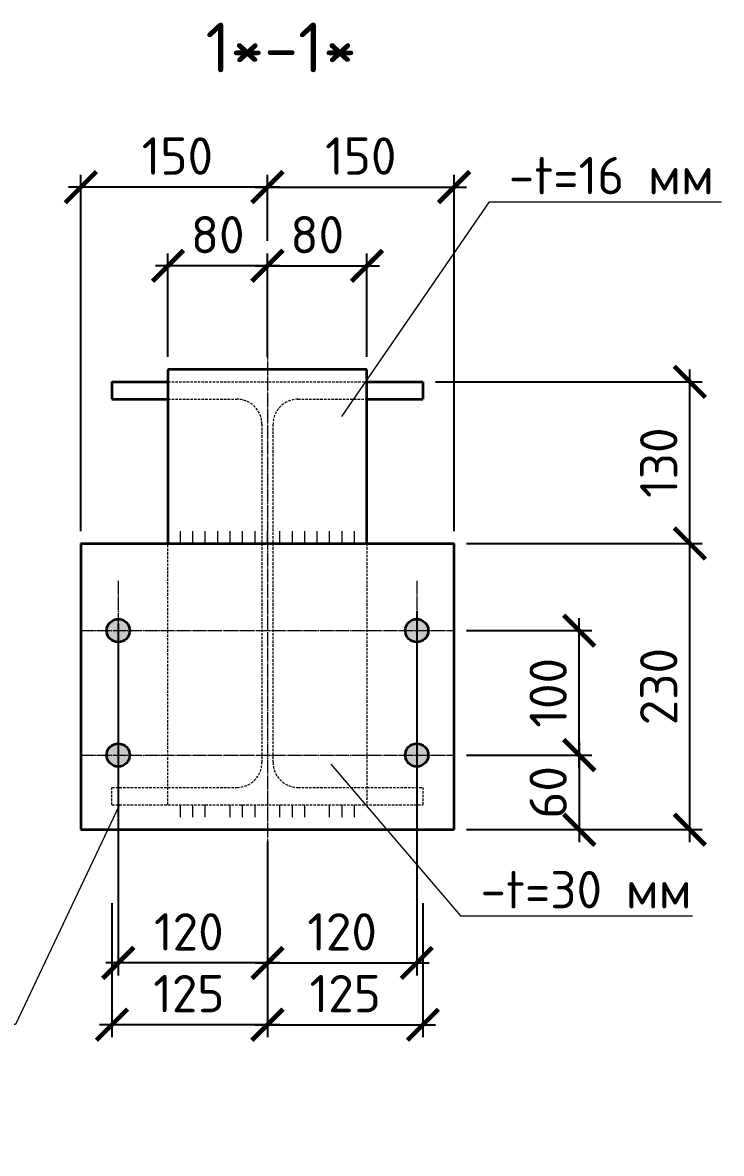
# Model space of a CAD drawing. Header units: millimetres. Extents: x -25910 to 49740, y -35080 to 0.
# Drawn here: x 16398 to 16959, y -13510 to -12601 of the extents above; entities that cross this region are included whole.
import ezdxf
from ezdxf import colors
from ezdxf.entities.mleader import LeaderData, LeaderLine
from ezdxf.math import Vec2, Vec3

# ---------------------------------------------------------------- set-up
doc = ezdxf.new("R2010")
doc.units = ezdxf.units.MM
doc.linetypes.add('JIS_02_2.0', pattern=[3, 2, -1])
doc.linetypes.add('JIS_08_11', pattern=[12.8, 11, -0.6, 0.6, -0.6])
for name, color, linetype, lineweight in [('НАДПИСИ', 11, 'Continuous', 13), ('ОСЕВАЯ', 50, 'JIS_08_11', 13), ('ОСНОВНАЯ', 213, 'Continuous', 35), ('ШТРИХОВАЯ', 84, 'JIS_02_2.0', 13)]:
    doc.layers.add(name, color=color, linetype=linetype, lineweight=lineweight)
doc.styles.add('_ОСК', font='isocpeur.ttf', dxfattribs={"height": 3})
doc.styles.add('ОСК', font='isocpeur.ttf')
doc.dimstyles.new('_ОСК', dxfattribs={"dimscale": 25, "dimtxt": 3, "dimasz": 2.5, "dimexe": 1, "dimexo": 1, "dimgap": 1, "dimtad": 3, "dimdec": 0, "dimzin": 1, "dimdsep": 46, "dimtxsty": '_ОСК', "dimblk": 'ARCHTICK', "dimcen": 2, "dimdle": 1, "dimclrt": 256, "dimadec": 0, "dimazin": 0, "dimtfac": 1, "dimtdec": 0, "dimtmove": 1, "dimatfit": 3, "dimfxl": 1, "dimtvp": 2.25, "dimtfill": 1, "dimtolj": 1, "dimtzin": 1, "dimarcsym": 0})

# ---------------------------------------------------------------- blocks, each defined once
blk = doc.blocks.new('_None')
blk = doc.blocks.new('_ArchTick')
at = {"color": 0, "linetype": 'ByBlock', "const_width": 0.15}
blk.add_lwpolyline([(-0.5, -0.5), (0.5, 0.5)], dxfattribs=at)
blk = doc.blocks.new('*D340')
at = {"layer": 'Defpoints', "color": 0, "transparency": 16777216}
for p in [(16469.4, -13298.47), (16594.4, -13298.47), (16469.4, -13406.14)]:
    blk.add_point(p, dxfattribs=at)
at = {"layer": 'НАДПИСИ', "color": 0, "lineweight": -2, "transparency": 16777216}
for p, q in [((16469.4, -13308.47), (16469.4, -13416.14)), ((16594.4, -13308.47), (16594.4, -13416.14)), ((16604.4, -13406.14), (16459.4, -13406.14))]:
    blk.add_line(p, q, dxfattribs=at)
at = {"layer": 'НАДПИСИ', "color": 0, "lineweight": -2, "transparency": 16777216, "xscale": 25, "yscale": 25, "zscale": 25, "rotation": 180}
blk.add_blockref('_ArchTick', (16469.4, -13406.14), dxfattribs=at)
at = {"layer": 'НАДПИСИ', "color": 0, "lineweight": -2, "transparency": 16777216, "xscale": 25, "yscale": 25, "zscale": 25}
blk.add_blockref('_ArchTick', (16594.4, -13406.14), dxfattribs=at)
at = {"layer": 'НАДПИСИ', "transparency": 16777216, "insert": (16531.19, -13381.14), "char_height": 30, "attachment_point": 5, "style": '_ОСК', "bg_fill": 3, "box_fill_scale": 1.1, "bg_fill_color": 256, "bg_fill_true_color": 13158600, "bg_fill_transparency": 0}
blk.add_mtext('\\A1;125', dxfattribs=at)
blk = doc.blocks.new('*D341')
at = {"layer": 'Defpoints', "color": 0, "transparency": 16777216}
for p in [(16594.4, -13298.47), (16719.4, -13298.47), (16719.4, -13406.14)]:
    blk.add_point(p, dxfattribs=at)
at = {"layer": 'НАДПИСИ', "color": 0, "lineweight": -2, "transparency": 16777216}
for p, q in [((16594.4, -13308.47), (16594.4, -13416.14)), ((16719.4, -13308.47), (16719.4, -13416.14)), ((16584.4, -13406.14), (16729.4, -13406.14))]:
    blk.add_line(p, q, dxfattribs=at)
at = {"layer": 'НАДПИСИ', "color": 0, "lineweight": -2, "transparency": 16777216, "xscale": 25, "yscale": 25, "zscale": 25, "rotation": 180}
blk.add_blockref('_ArchTick', (16594.4, -13406.14), dxfattribs=at)
at = {"layer": 'НАДПИСИ', "color": 0, "lineweight": -2, "transparency": 16777216, "xscale": 25, "yscale": 25, "zscale": 25}
blk.add_blockref('_ArchTick', (16719.4, -13406.14), dxfattribs=at)
at = {"layer": 'НАДПИСИ', "transparency": 16777216, "insert": (16656.9, -13381.14), "char_height": 30, "attachment_point": 5, "style": '_ОСК', "bg_fill": 3, "box_fill_scale": 1.1, "bg_fill_color": 256, "bg_fill_true_color": 13158600, "bg_fill_transparency": 0}
blk.add_mtext('\\A1;125', dxfattribs=at)
blk = doc.blocks.new('*D342')
at = {"layer": 'Defpoints', "color": 0, "transparency": 16777216}
for p in [(16514.4, -12796.09), (16514.4, -12879.34), (16594.4, -12879.34)]:
    blk.add_point(p, dxfattribs=at)
at = {"layer": 'НАДПИСИ', "color": 0, "lineweight": -2, "transparency": 16777216}
for p, q in [((16514.4, -12869.34), (16514.4, -12786.09)), ((16594.4, -12869.34), (16594.4, -12786.09)), ((16604.4, -12796.09), (16504.4, -12796.09))]:
    blk.add_line(p, q, dxfattribs=at)
at = {"layer": 'НАДПИСИ', "transparency": 16777216, "insert": (16554.4, -12771.09), "char_height": 30, "attachment_point": 5, "style": '_ОСК', "bg_fill": 3, "box_fill_scale": 1.1, "bg_fill_color": 256, "bg_fill_true_color": 13158600, "bg_fill_transparency": 0}
blk.add_mtext('\\A1;80', dxfattribs=at)
at = {"layer": 'НАДПИСИ', "color": 0, "lineweight": -2, "transparency": 16777216, "xscale": 25, "yscale": 25, "zscale": 25, "rotation": 180}
blk.add_blockref('_ArchTick', (16514.4, -12796.09), dxfattribs=at)
at = {"layer": 'НАДПИСИ', "color": 0, "lineweight": -2, "transparency": 16777216, "xscale": 25, "yscale": 25, "zscale": 25}
blk.add_blockref('_ArchTick', (16594.4, -12796.09), dxfattribs=at)
blk = doc.blocks.new('*D343')
at = {"layer": 'Defpoints', "color": 0, "transparency": 16777216}
for p in [(16674.4, -12796.09), (16594.4, -12879.34), (16674.4, -12879.34)]:
    blk.add_point(p, dxfattribs=at)
at = {"layer": 'НАДПИСИ', "color": 0, "lineweight": -2, "transparency": 16777216}
for p, q in [((16594.4, -12869.34), (16594.4, -12786.09)), ((16674.4, -12869.34), (16674.4, -12786.09)), ((16584.4, -12796.09), (16684.4, -12796.09))]:
    blk.add_line(p, q, dxfattribs=at)
at = {"layer": 'НАДПИСИ', "color": 0, "lineweight": -2, "transparency": 16777216, "xscale": 25, "yscale": 25, "zscale": 25, "rotation": 180}
blk.add_blockref('_ArchTick', (16594.4, -12796.09), dxfattribs=at)
at = {"layer": 'НАДПИСИ', "color": 0, "lineweight": -2, "transparency": 16777216, "xscale": 25, "yscale": 25, "zscale": 25}
blk.add_blockref('_ArchTick', (16674.4, -12796.09), dxfattribs=at)
at = {"layer": 'НАДПИСИ', "transparency": 16777216, "insert": (16634.4, -12771.09), "char_height": 30, "attachment_point": 5, "style": '_ОСК', "bg_fill": 3, "box_fill_scale": 1.1, "bg_fill_color": 256, "bg_fill_true_color": 13158600, "bg_fill_transparency": 0}
blk.add_mtext('\\A1;80', dxfattribs=at)
blk = doc.blocks.new('*D366')
at = {"layer": 'Defpoints', "color": 0, "transparency": 16777216}
for p in [(16444.4, -12732.83), (16594.4, -12786.09), (16444.4, -13019.34)]:
    blk.add_point(p, dxfattribs=at)
at = {"layer": 'НАДПИСИ', "color": 0, "lineweight": -2, "transparency": 16777216}
for p, q in [((16444.4, -13009.34), (16444.4, -12722.83)), ((16594.4, -12776.09), (16594.4, -12722.83)), ((16604.4, -12732.83), (16434.4, -12732.83))]:
    blk.add_line(p, q, dxfattribs=at)
at = {"layer": 'НАДПИСИ', "color": 0, "lineweight": -2, "transparency": 16777216, "xscale": 25, "yscale": 25, "zscale": 25, "rotation": 180}
blk.add_blockref('_ArchTick', (16444.4, -12732.83), dxfattribs=at)
at = {"layer": 'НАДПИСИ', "color": 0, "lineweight": -2, "transparency": 16777216, "xscale": 25, "yscale": 25, "zscale": 25}
blk.add_blockref('_ArchTick', (16594.4, -12732.83), dxfattribs=at)
at = {"layer": 'НАДПИСИ', "transparency": 16777216, "insert": (16521.98, -12707.83), "char_height": 30, "attachment_point": 5, "style": '_ОСК', "bg_fill": 3, "box_fill_scale": 1.1, "bg_fill_color": 256, "bg_fill_true_color": 13158600, "bg_fill_transparency": 0}
blk.add_mtext('\\A1;150', dxfattribs=at)
blk = doc.blocks.new('*D367')
at = {"layer": 'Defpoints', "color": 0, "transparency": 16777216}
for p in [(16744.4, -12732.83), (16594.4, -12786.09), (16744.4, -13019.34)]:
    blk.add_point(p, dxfattribs=at)
at = {"layer": 'НАДПИСИ', "color": 0, "lineweight": -2, "transparency": 16777216}
for p, q in [((16594.4, -12776.09), (16594.4, -12722.83)), ((16744.4, -13009.34), (16744.4, -12722.83)), ((16584.4, -12732.83), (16754.4, -12732.83))]:
    blk.add_line(p, q, dxfattribs=at)
at = {"layer": 'НАДПИСИ', "color": 0, "lineweight": -2, "transparency": 16777216, "xscale": 25, "yscale": 25, "zscale": 25, "rotation": 180}
blk.add_blockref('_ArchTick', (16594.4, -12732.83), dxfattribs=at)
at = {"layer": 'НАДПИСИ', "color": 0, "lineweight": -2, "transparency": 16777216, "xscale": 25, "yscale": 25, "zscale": 25}
blk.add_blockref('_ArchTick', (16744.4, -12732.83), dxfattribs=at)
at = {"layer": 'НАДПИСИ', "transparency": 16777216, "insert": (16669.4, -12707.83), "char_height": 30, "attachment_point": 5, "style": '_ОСК', "bg_fill": 3, "box_fill_scale": 1.1, "bg_fill_color": 256, "bg_fill_true_color": 13158600, "bg_fill_transparency": 0}
blk.add_mtext('\\A1;150', dxfattribs=at)
blk = doc.blocks.new('*D368')
at = {"layer": 'Defpoints', "color": 0, "transparency": 16777216}
for p in [(16719.4, -12889.34), (16933.96, -12889.34), (16744.4, -13019.34)]:
    blk.add_point(p, dxfattribs=at)
at = {"layer": 'НАДПИСИ', "color": 0, "lineweight": -2, "transparency": 16777216}
for p, q in [((16933.96, -13029.34), (16933.96, -12879.34)), ((16729.4, -12889.34), (16943.96, -12889.34)), ((16754.4, -13019.34), (16943.96, -13019.34))]:
    blk.add_line(p, q, dxfattribs=at)
at = {"layer": 'НАДПИСИ', "color": 0, "lineweight": -2, "transparency": 16777216, "xscale": 25, "yscale": 25, "zscale": 25}
for p, rotation in [((16933.96, -12889.34), 90), ((16933.96, -13019.34), 270)]:
    blk.add_blockref('_ArchTick', p, dxfattribs=dict(at, rotation=rotation))
at = {"layer": 'НАДПИСИ', "transparency": 16777216, "insert": (16908.96, -12954.34), "char_height": 30, "attachment_point": 5, "rotation": 90, "style": '_ОСК', "bg_fill": 3, "box_fill_scale": 1.1, "bg_fill_color": 256, "bg_fill_true_color": 13158600, "bg_fill_transparency": 0}
blk.add_mtext('\\A1;130', dxfattribs=at)
blk = doc.blocks.new('*D369')
at = {"layer": 'Defpoints', "color": 0, "transparency": 16777216}
for p in [(16744.4, -13019.34), (16933.96, -13019.34), (16744.4, -13249.34)]:
    blk.add_point(p, dxfattribs=at)
at = {"layer": 'НАДПИСИ', "color": 0, "lineweight": -2, "transparency": 16777216}
for p, q in [((16933.96, -13259.34), (16933.96, -13009.34)), ((16754.4, -13019.34), (16943.96, -13019.34)), ((16754.4, -13249.34), (16943.96, -13249.34))]:
    blk.add_line(p, q, dxfattribs=at)
at = {"layer": 'НАДПИСИ', "color": 0, "lineweight": -2, "transparency": 16777216, "xscale": 25, "yscale": 25, "zscale": 25}
for p, rotation in [((16933.96, -13019.34), 90), ((16933.96, -13249.34), 270)]:
    blk.add_blockref('_ArchTick', p, dxfattribs=dict(at, rotation=rotation))
at = {"layer": 'НАДПИСИ', "transparency": 16777216, "insert": (16908.96, -13134.34), "char_height": 30, "attachment_point": 5, "rotation": 90, "style": '_ОСК', "bg_fill": 3, "box_fill_scale": 1.1, "bg_fill_color": 256, "bg_fill_true_color": 13158600, "bg_fill_transparency": 0}
blk.add_mtext('\\A1;230', dxfattribs=at)
blk = doc.blocks.new('*D370')
at = {"layer": 'Defpoints', "color": 0, "transparency": 16777216}
for p in [(16744.4, -13089.34), (16845.05, -13089.34), (16744.4, -13189.34)]:
    blk.add_point(p, dxfattribs=at)
at = {"layer": 'НАДПИСИ', "color": 0, "lineweight": -2, "transparency": 16777216}
for p, q in [((16845.05, -13199.34), (16845.05, -13079.34)), ((16754.4, -13089.34), (16855.05, -13089.34)), ((16754.4, -13189.34), (16855.05, -13189.34))]:
    blk.add_line(p, q, dxfattribs=at)
at = {"layer": 'НАДПИСИ', "color": 0, "lineweight": -2, "transparency": 16777216, "xscale": 25, "yscale": 25, "zscale": 25}
for p, rotation in [((16845.05, -13089.34), 90), ((16845.05, -13189.34), 270)]:
    blk.add_blockref('_ArchTick', p, dxfattribs=dict(at, rotation=rotation))
at = {"layer": 'НАДПИСИ', "transparency": 16777216, "insert": (16820.05, -13139.34), "char_height": 30, "attachment_point": 5, "rotation": 90, "style": '_ОСК', "bg_fill": 3, "box_fill_scale": 1.1, "bg_fill_color": 256, "bg_fill_true_color": 13158600, "bg_fill_transparency": 0}
blk.add_mtext('\\A1;100', dxfattribs=at)
blk = doc.blocks.new('*D371')
at = {"layer": 'Defpoints', "color": 0, "transparency": 16777216}
for p in [(16474.4, -13073.73), (16594.4, -13248.81), (16474.4, -13356.48)]:
    blk.add_point(p, dxfattribs=at)
at = {"layer": 'НАДПИСИ', "color": 0, "lineweight": -2, "transparency": 16777216}
for p, q in [((16474.4, -13083.73), (16474.4, -13366.48)), ((16594.4, -13258.81), (16594.4, -13366.48)), ((16604.4, -13356.48), (16464.4, -13356.48))]:
    blk.add_line(p, q, dxfattribs=at)
at = {"layer": 'НАДПИСИ', "color": 0, "lineweight": -2, "transparency": 16777216, "xscale": 25, "yscale": 25, "zscale": 25, "rotation": 180}
blk.add_blockref('_ArchTick', (16474.4, -13356.48), dxfattribs=at)
at = {"layer": 'НАДПИСИ', "color": 0, "lineweight": -2, "transparency": 16777216, "xscale": 25, "yscale": 25, "zscale": 25}
blk.add_blockref('_ArchTick', (16594.4, -13356.48), dxfattribs=at)
at = {"layer": 'НАДПИСИ', "transparency": 16777216, "insert": (16531.19, -13331.48), "char_height": 30, "attachment_point": 5, "style": '_ОСК', "bg_fill": 3, "box_fill_scale": 1.1, "bg_fill_color": 256, "bg_fill_true_color": 13158600, "bg_fill_transparency": 0}
blk.add_mtext('\\A1;120', dxfattribs=at)
blk = doc.blocks.new('*D372')
at = {"layer": 'Defpoints', "color": 0, "transparency": 16777216}
for p in [(16714.4, -13063.73), (16594.4, -13248.81), (16714.4, -13356.48)]:
    blk.add_point(p, dxfattribs=at)
at = {"layer": 'НАДПИСИ', "color": 0, "lineweight": -2, "transparency": 16777216}
for p, q in [((16714.4, -13073.73), (16714.4, -13366.48)), ((16594.4, -13258.81), (16594.4, -13366.48)), ((16584.4, -13356.48), (16724.4, -13356.48))]:
    blk.add_line(p, q, dxfattribs=at)
at = {"layer": 'НАДПИСИ', "color": 0, "lineweight": -2, "transparency": 16777216, "xscale": 25, "yscale": 25, "zscale": 25, "rotation": 180}
blk.add_blockref('_ArchTick', (16594.4, -13356.48), dxfattribs=at)
at = {"layer": 'НАДПИСИ', "color": 0, "lineweight": -2, "transparency": 16777216, "xscale": 25, "yscale": 25, "zscale": 25}
blk.add_blockref('_ArchTick', (16714.4, -13356.48), dxfattribs=at)
at = {"layer": 'НАДПИСИ', "transparency": 16777216, "insert": (16654.4, -13331.48), "char_height": 30, "attachment_point": 5, "style": '_ОСК', "bg_fill": 3, "box_fill_scale": 1.1, "bg_fill_color": 256, "bg_fill_true_color": 13158600, "bg_fill_transparency": 0}
blk.add_mtext('\\A1;120', dxfattribs=at)
blk = doc.blocks.new('*D305')
at = {"layer": 'Defpoints', "color": 0, "transparency": 16777216}
for p in [(16744.4, -13189.34), (16744.4, -13249.34), (16845.05, -13249.34)]:
    blk.add_point(p, dxfattribs=at)
at = {"layer": 'НАДПИСИ', "color": 0, "lineweight": -2, "transparency": 16777216}
for p, q in [((16845.05, -13179.34), (16845.05, -13259.34)), ((16754.4, -13189.34), (16855.05, -13189.34)), ((16754.4, -13249.34), (16855.05, -13249.34))]:
    blk.add_line(p, q, dxfattribs=at)
at = {"layer": 'НАДПИСИ', "transparency": 16777216, "insert": (16820.05, -13219.34), "char_height": 30, "attachment_point": 5, "rotation": 90, "style": '_ОСК', "bg_fill": 3, "box_fill_scale": 1.1, "bg_fill_color": 256, "bg_fill_true_color": 13158600, "bg_fill_transparency": 0}
blk.add_mtext('\\A1;60', dxfattribs=at)
at = {"layer": 'НАДПИСИ', "color": 0, "lineweight": -2, "transparency": 16777216, "xscale": 25, "yscale": 25, "zscale": 25}
for p, rotation in [((16845.05, -13189.34), 90), ((16845.05, -13249.34), 270)]:
    blk.add_blockref('_ArchTick', p, dxfattribs=dict(at, rotation=rotation))

msp = doc.modelspace()

# ---------------------------------------------------------------- hatches: boundary and pattern name
at = {"layer": 'ОСНОВНАЯ'}
h = msp.add_hatch(color=256, dxfattribs=at)
h.dxf.hatch_style = 1
h.paths.add_polyline_path([(16474.4, -13080.04), (16474.4, -13089.34), (16465.09, -13089.34, -0.414214)])
h.paths.add_polyline_path([(16474.4, -13080.04, -0.414214), (16483.7, -13089.34), (16474.4, -13089.34)])
h.paths.add_polyline_path([(16474.4, -13089.34), (16483.7, -13089.34, -0.414214), (16474.4, -13098.65)])
h.paths.add_polyline_path([(16465.09, -13089.34), (16474.4, -13089.34), (16474.4, -13098.65, -0.414214)])
h = msp.add_hatch(color=256, dxfattribs=at)
h.dxf.hatch_style = 1
h.paths.add_polyline_path([(16474.4, -13080.04), (16474.4, -13089.34), (16465.09, -13089.34, -0.414214)])
h.paths.add_polyline_path([(16474.4, -13080.04, -0.414214), (16483.7, -13089.34), (16474.4, -13089.34)])
h.paths.add_polyline_path([(16474.4, -13089.34), (16483.7, -13089.34, -0.414214), (16474.4, -13098.65)])
h.paths.add_polyline_path([(16465.09, -13089.34), (16474.4, -13089.34), (16474.4, -13098.65, -0.414214)])
h = msp.add_hatch(color=256, dxfattribs=at)
h.dxf.hatch_style = 1
h.paths.add_polyline_path([(16714.4, -13080.04), (16714.4, -13089.34), (16723.7, -13089.34, 0.414214)])
h.paths.add_polyline_path([(16714.4, -13080.04, 0.414214), (16705.09, -13089.34), (16714.4, -13089.34)])
h.paths.add_polyline_path([(16714.4, -13089.34), (16705.09, -13089.34, 0.414214), (16714.4, -13098.65)])
h.paths.add_polyline_path([(16723.7, -13089.34), (16714.4, -13089.34), (16714.4, -13098.65, 0.414214)])
h = msp.add_hatch(color=256, dxfattribs=at)
h.dxf.hatch_style = 1
h.paths.add_polyline_path([(16714.4, -13080.04), (16714.4, -13089.34), (16723.7, -13089.34, 0.414214)])
h.paths.add_polyline_path([(16714.4, -13080.04, 0.414214), (16705.09, -13089.34), (16714.4, -13089.34)])
h.paths.add_polyline_path([(16714.4, -13089.34), (16705.09, -13089.34, 0.414214), (16714.4, -13098.65)])
h.paths.add_polyline_path([(16723.7, -13089.34), (16714.4, -13089.34), (16714.4, -13098.65, 0.414214)])
h = msp.add_hatch(color=256, dxfattribs=at)
h.dxf.hatch_style = 1
h.paths.add_polyline_path([(16474.4, -13180.04), (16474.4, -13189.34), (16465.09, -13189.34, -0.414214)])
h.paths.add_polyline_path([(16474.4, -13180.04, -0.414214), (16483.7, -13189.34), (16474.4, -13189.34)])
h.paths.add_polyline_path([(16474.4, -13189.34), (16483.7, -13189.34, -0.414214), (16474.4, -13198.65)])
h.paths.add_polyline_path([(16465.09, -13189.34), (16474.4, -13189.34), (16474.4, -13198.65, -0.414214)])
h = msp.add_hatch(color=256, dxfattribs=at)
h.dxf.hatch_style = 1
h.paths.add_polyline_path([(16474.4, -13180.04), (16474.4, -13189.34), (16465.09, -13189.34, -0.414214)])
h.paths.add_polyline_path([(16474.4, -13180.04, -0.414214), (16483.7, -13189.34), (16474.4, -13189.34)])
h.paths.add_polyline_path([(16474.4, -13189.34), (16483.7, -13189.34, -0.414214), (16474.4, -13198.65)])
h.paths.add_polyline_path([(16465.09, -13189.34), (16474.4, -13189.34), (16474.4, -13198.65, -0.414214)])
h = msp.add_hatch(color=256, dxfattribs=at)
h.dxf.hatch_style = 1
h.paths.add_polyline_path([(16714.4, -13180.04), (16714.4, -13189.34), (16723.7, -13189.34, 0.414214)])
h.paths.add_polyline_path([(16714.4, -13180.04, 0.414214), (16705.09, -13189.34), (16714.4, -13189.34)])
h.paths.add_polyline_path([(16714.4, -13189.34), (16705.09, -13189.34, 0.414214), (16714.4, -13198.65)])
h.paths.add_polyline_path([(16723.7, -13189.34), (16714.4, -13189.34), (16714.4, -13198.65, 0.414214)])
h = msp.add_hatch(color=256, dxfattribs=at)
h.dxf.hatch_style = 1
h.paths.add_polyline_path([(16714.4, -13180.04), (16714.4, -13189.34), (16723.7, -13189.34, 0.414214)])
h.paths.add_polyline_path([(16714.4, -13180.04, 0.414214), (16705.09, -13189.34), (16714.4, -13189.34)])
h.paths.add_polyline_path([(16714.4, -13189.34), (16705.09, -13189.34, 0.414214), (16714.4, -13198.65)])
h.paths.add_polyline_path([(16723.7, -13189.34), (16714.4, -13189.34), (16714.4, -13198.65, 0.414214)])

# ---------------------------------------------------------------- linework, layer by layer
at = {"layer": 'НАДПИСИ'}
for p, q in [((16524.4, -13019.34), (16524.4, -13009.34)), ((16534.4, -13019.34), (16534.4, -13009.34)), ((16544.4, -13019.34), (16544.4, -13009.34)), ((16554.4, -13019.34), (16554.4, -13009.34)), ((16564.4, -13019.34), (16564.4, -13009.34)), ((16574.4, -13019.34), (16574.4, -13009.34)), ((16584.4, -13019.34), (16584.4, -13009.34)), ((16594.4, -13019.34), (16594.4, -13009.34)), ((16604.4, -13019.34), (16604.4, -13009.34)), ((16614.4, -13019.34), (16614.4, -13009.34)), ((16624.4, -13019.34), (16624.4, -13009.34)), ((16634.4, -13019.34), (16634.4, -13009.34)), ((16644.4, -13019.34), (16644.4, -13009.34)), ((16654.4, -13019.34), (16654.4, -13009.34)), ((16664.4, -13019.34), (16664.4, -13009.34)), ((16524.4, -13239.34), (16524.4, -13229.34)), ((16534.4, -13239.34), (16534.4, -13229.34)), ((16544.4, -13239.34), (16544.4, -13229.34)), ((16564.4, -13239.34), (16564.4, -13229.34)), ((16574.4, -13239.34), (16574.4, -13229.34)), ((16584.4, -13239.34), (16584.4, -13229.34)), ((16604.4, -13239.34), (16604.4, -13229.34)), ((16614.4, -13239.34), (16614.4, -13229.34)), ((16624.4, -13239.34), (16624.4, -13229.34)), ((16644.4, -13239.34), (16644.4, -13229.34)), ((16654.4, -13239.34), (16654.4, -13229.34)), ((16664.4, -13239.34), (16664.4, -13229.34))]:
    msp.add_line(p, q, dxfattribs=at)
at = {"layer": 'ОСЕВАЯ', "linetype": 'JIS_08_11'}
for p, q in [((16474.4, -13049.34), (16474.4, -13249.34)), ((16714.4, -13049.34), (16714.4, -13249.34)), ((16444.4, -13089.34), (16744.4, -13089.34)), ((16444.4, -13189.34), (16744.4, -13189.34))]:
    msp.add_line(p, q, dxfattribs=at)
at = {"layer": 'ОСНОВНАЯ'}
for p, q in [((16674.4, -12879.34), (16514.4, -12879.34)), ((16514.4, -12879.34), (16514.4, -13019.34)), ((16674.4, -13019.34), (16674.4, -12879.34)), ((16469.4, -12889.34), (16514.4, -12889.34)), ((16469.4, -12889.34), (16469.4, -12903.34)), ((16674.4, -12889.34), (16719.4, -12889.34)), ((16719.4, -12889.34), (16719.4, -12903.34)), ((16469.4, -12903.34), (16514.4, -12903.34)), ((16674.4, -12903.34), (16719.4, -12903.34)), ((16444.4, -13019.34), (16744.4, -13019.34)), ((16444.4, -13019.34), (16444.4, -13249.34)), ((16744.4, -13249.34), (16744.4, -13019.34)), ((16444.4, -13249.34), (16744.4, -13249.34)), ((16444.4, -13249.34), (16744.4, -13249.34))]:
    msp.add_line(p, q, dxfattribs=at)
for centre in [(16474.4, -13089.34), (16474.4, -13089.34), (16714.4, -13089.34), (16714.4, -13089.34), (16474.4, -13189.34), (16474.4, -13189.34), (16714.4, -13189.34), (16714.4, -13189.34)]:
    msp.add_circle(centre, 9.31, dxfattribs=at)
at = {"layer": 'ШТРИХОВАЯ'}
for p, q in [((16514.4, -12889.34), (16674.4, -12889.34)), ((16469.4, -12903.34), (16569.9, -12903.34)), ((16618.9, -12903.34), (16719.4, -12903.34)), ((16589.9, -12923.34), (16589.9, -13195.34)), ((16598.9, -13195.34), (16598.9, -12923.34)), ((16514.4, -13229.34), (16514.4, -13019.34)), ((16674.4, -13019.34), (16674.4, -13229.34)), ((16469.4, -13229.34), (16469.4, -13215.34)), ((16469.4, -13215.34), (16514.4, -13215.34)), ((16514.4, -13215.34), (16569.9, -13215.34)), ((16618.9, -13215.34), (16674.4, -13215.34)), ((16674.4, -13215.34), (16719.4, -13215.34)), ((16719.4, -13215.34), (16719.4, -13229.34)), ((16469.4, -13229.34), (16719.4, -13229.34)), ((16514.4, -13229.34), (16674.4, -13229.34))]:
    msp.add_line(p, q, dxfattribs=at)
for centre, start, end in [((16569.9, -12923.34), 0, 90), ((16618.9, -12923.34), 90, 180), ((16569.9, -13195.34), 270, 0), ((16618.9, -13195.34), 180, 270)]:
    msp.add_arc(centre, 20, start, end, dxfattribs=at)

# ---------------------------------------------------------------- texts
at = {"layer": 'НАДПИСИ', "insert": (16544.56, -12600.58), "char_height": 40, "width": 41.2245, "attachment_point": 1, "style": 'ОСК'}
msp.add_mtext('1*-1*', dxfattribs=at)

# ---------------------------------------------------------------- leaders
at = {"layer": 'НАДПИСИ'}
ml = msp.add_multileader_mtext('Standard', dxfattribs=at)
ml.set_content('-t=16 мм', color=256, style='ОСК')
ml.set_leader_properties(color=256, linetype='ByLayer', lineweight=-1)
ml.set_arrow_properties(name='NONE')
ml.build(insert=Vec2(0, 0))
ml.multileader.update_dxf_attribs({"has_dogleg": 0, "text_left_attachment_type": 6, "text_right_attachment_type": 6, "dogleg_length": 0, "arrow_head_size": 15, "scale": 10})
ctx = ml.context
ctx.base_point, ctx.scale, ctx.char_height, ctx.arrow_head_size, ctx.landing_gap_size, ctx.plane_origin = Vec3(16772.85, -12744.58), 10, 30, 15, 20, Vec3(16810.06, -13686.84)
ctx.left_attachment, ctx.right_attachment, ctx.text_align_type = 6, 6, 1
notes = []
notes.append((ctx, [(1, (1, 1, 0), (16772.85, -12744.58), (1, 0), 0, [(3, [(16654.07, -12917.19)], 0, [])])]))
ctx.mtext.insert, ctx.mtext.alignment, ctx.mtext.flow_direction = Vec3(16870.85, -12708.58), 2, 5
ml = msp.add_multileader_mtext('Standard', dxfattribs=at)
ml.set_content('-t=30 мм', color=256, style='ОСК')
ml.set_leader_properties(color=256, linetype='ByLayer', lineweight=-1)
ml.set_arrow_properties(name='NONE')
ml.build(insert=Vec2(0, 0))
ml.multileader.update_dxf_attribs({"has_dogleg": 0, "text_left_attachment_type": 6, "text_right_attachment_type": 6, "dogleg_length": 0, "arrow_head_size": 15, "scale": 10})
ctx = ml.context
ctx.base_point, ctx.scale, ctx.char_height, ctx.arrow_head_size, ctx.landing_gap_size, ctx.plane_origin = Vec3(16749.56, -13318.57), 10, 30, 15, 20, Vec3(16716.83, -14221.84)
ctx.left_attachment, ctx.right_attachment, ctx.text_align_type = 6, 6, 1
notes.append((ctx, [(1, (1, 1, 0), (16749.56, -13318.57), (1, 0), 0, [(3, [(16645.41, -13196.81)], 0, [])])]))
ctx.mtext.insert, ctx.mtext.alignment, ctx.mtext.flow_direction = Vec3(16850.56, -13282.57), 2, 5
ml = msp.add_multileader_mtext('Standard', dxfattribs=at)
ml.set_content(' 35Ш2\\PС345', color=256, style='ОСК')
ml.set_leader_properties(color=256, linetype='ByLayer', lineweight=-1)
ml.set_arrow_properties(name='NONE')
ml.build(insert=Vec2(0, 0))
ml.multileader.update_dxf_attribs({"has_dogleg": 0, "text_left_attachment_type": 6, "text_right_attachment_type": 6, "dogleg_length": 0, "arrow_head_size": 15, "scale": 10})
ctx = ml.context
ctx.base_point, ctx.scale, ctx.char_height, ctx.arrow_head_size, ctx.landing_gap_size, ctx.plane_origin = Vec3(16243.73, -13406), 10, 30, 15, 20, Vec3(16252.11, -14348.26)
ctx.left_attachment, ctx.right_attachment, ctx.text_align_type = 6, 6, 1
notes.append((ctx, [(0, (1, 1, 0), (16391.73, -13406), (-1, 0), 0, [(3, [(16475.57, -13229.34)], 0, [])])]))
ctx.mtext.insert, ctx.mtext.alignment, ctx.mtext.flow_direction = Vec3(16317.73, -13370), 2, 5
for ctx, leaders in notes:
    for number, flags, end, landing, length, lines in leaders:
        leader = LeaderData()
        leader.index, (leader.has_last_leader_line, leader.has_dogleg_vector, leader.attachment_direction) = number, flags
        leader.last_leader_point, leader.dogleg_vector, leader.dogleg_length = Vec3(end), Vec3(landing), length
        for number, points, colour, breaks in lines:
            line = LeaderLine()
            line.index, line.vertices, line.color, line.breaks = number, Vec3.list(points), colors.encode_raw_color(colour), breaks
            leader.lines.append(line)
        ctx.leaders.append(leader)

# ---------------------------------------------------------------- next in the draw order: dimensions: what is measured, and where the dimension line sits
for base, p1, p2, picture, middle in [((16514.4, -12796.09), (16594.4, -12879.34), (16514.4, -12879.34), '*D342', (16554.4, -12796.09)), ((16469.4, -13406.14), (16594.4, -13298.47), (16469.4, -13298.47), '*D340', (16531.19, -13406.14))]:
    dim = msp.add_linear_dim(base=base, p1=p1, p2=p2, angle=180, dimstyle='_ОСК', dxfattribs=at)
    dim.commit()
    dim.dimension.update_dxf_attribs({"geometry": picture, "text_midpoint": middle, "dimtype": 160})

# ---------------------------------------------------------------- next in the draw order: dimensions: what is measured, and where the dimension line sits
for base, p1, p2, picture, middle in [((16674.4, -12796.09), (16594.4, -12879.34), (16674.4, -12879.34), '*D343', (16634.4, -12771.09)), ((16719.4, -13406.14), (16594.4, -13298.47), (16719.4, -13298.47), '*D341', (16656.9, -13381.14))]:
    dim = msp.add_linear_dim(base=base, p1=p1, p2=p2, dimstyle='_ОСК', dxfattribs=at)
    dim.commit()
    dim.dimension.update_dxf_attribs({"geometry": picture, "text_midpoint": middle})

# ---------------------------------------------------------------- next in the draw order: dimensions: what is measured, and where the dimension line sits
for base, p1, p2, picture, middle in [((16444.4, -12732.83), (16594.4, -12786.09), (16444.4, -13019.34), '*D366', (16521.98, -12732.83)), ((16474.4, -13356.48), (16594.4, -13248.81), (16474.4, -13073.73), '*D371', (16531.19, -13356.48))]:
    dim = msp.add_linear_dim(base=base, p1=p1, p2=p2, angle=180, dimstyle='_ОСК', dxfattribs=at)
    dim.commit()
    dim.dimension.update_dxf_attribs({"geometry": picture, "text_midpoint": middle, "dimtype": 160})

# ---------------------------------------------------------------- next in the draw order: dimensions: what is measured, and where the dimension line sits
for base, p1, p2, picture, middle in [((16744.4, -12732.83), (16594.4, -12786.09), (16744.4, -13019.34), '*D367', (16669.4, -12707.83)), ((16714.4, -13356.48), (16594.4, -13248.81), (16714.4, -13063.73), '*D372', (16654.4, -13331.48))]:
    dim = msp.add_linear_dim(base=base, p1=p1, p2=p2, dimstyle='_ОСК', dxfattribs=at)
    dim.commit()
    dim.dimension.update_dxf_attribs({"geometry": picture, "text_midpoint": middle})

# ---------------------------------------------------------------- next in the draw order: linework, layer by layer
at = {"layer": 'ОСЕВАЯ', "linetype": 'JIS_08_11'}
msp.add_line((16594.4, -12796.09), (16594.4, -13296.5), dxfattribs=at)

# ---------------------------------------------------------------- next in the draw order: dimensions: what is measured, and where the dimension line sits
at = {"layer": 'НАДПИСИ'}
dim = msp.add_linear_dim(base=(16933.96, -12889.34), p1=(16744.4, -13019.34), p2=(16719.4, -12889.34), angle=90, dimstyle='_ОСК', dxfattribs=at)
dim.commit()
dim.dimension.update_dxf_attribs({"geometry": '*D368', "text_midpoint": (16933.96, -12954.34), "dimtype": 160})

# ---------------------------------------------------------------- next in the draw order: dimensions: what is measured, and where the dimension line sits
dim = msp.add_linear_dim(base=(16933.96, -13019.34), p1=(16744.4, -13249.34), p2=(16744.4, -13019.34), angle=90, dimstyle='_ОСК', dxfattribs=at)
dim.commit()
dim.dimension.update_dxf_attribs({"geometry": '*D369', "text_midpoint": (16933.96, -13134.34), "dimtype": 160})

# ---------------------------------------------------------------- next in the draw order: dimensions: what is measured, and where the dimension line sits
dim = msp.add_linear_dim(base=(16845.05, -13089.34), p1=(16744.4, -13189.34), p2=(16744.4, -13089.34), angle=90, dimstyle='_ОСК', dxfattribs=at)
dim.commit()
dim.dimension.update_dxf_attribs({"geometry": '*D370', "text_midpoint": (16845.05, -13139.34), "dimtype": 160})

# ---------------------------------------------------------------- next in the draw order: dimensions: what is measured, and where the dimension line sits
dim = msp.add_linear_dim(base=(16845.05, -13249.34), p1=(16744.4, -13189.34), p2=(16744.4, -13249.34), angle=90, dimstyle='_ОСК', dxfattribs=at)
dim.commit()
dim.dimension.update_dxf_attribs({"geometry": '*D305', "text_midpoint": (16845.05, -13219.34), "dimtype": 160})

doc.saveas('drawing.dxf')
